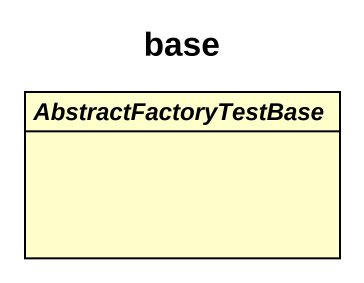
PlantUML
@startuml
title base
hide circle
hide empty members
abstract class AbstractFactoryTestBase
@enduml
